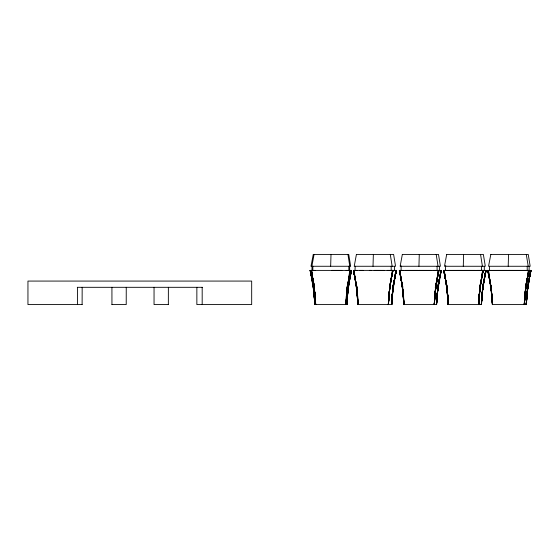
<?xml version="1.0" encoding="UTF-8"?>
<svg xmlns="http://www.w3.org/2000/svg" width="559" height="559" viewBox="0 0 559 559"><rect width="100%" height="100%" fill="white"/><g stroke="black" fill="none" stroke-linecap="round" stroke-linejoin="round"><path stroke-width="0.84" d="M126.25 287.312L126.222 304.585L111.926 304.585M168.35 304.585L168.371 287.312M82.11 304.585L82.166 287.312M310.112 270.388L313.34 285.048L310.112 270.388L310.741 270.395L314.584 296.039L314.822 304.585L346.832 304.585L347.055 296.039M396.422 270.388L392.656 287.487L396.422 270.388L396.017 270.395L393.166 287.487L391.698 304.585L391.936 296.039L395.269 273.812L392.013 296.039L391.698 304.585L357.893 304.585L356.67 287.487L353.616 270.395L357.32 270.402M436.383 304.585L437.802 287.494L441.275 270.388L440.904 270.395L437.976 287.487L436.53 304.585L436.81 296.039L439.877 275.524L436.886 296.039L436.558 304.585L403.815 304.585L403.486 296.039L399.895 270.388L400.496 270.395M486.176 270.388L482.41 287.487L486.148 270.388L485.771 270.395L482.857 287.487L481.404 304.585L481.69 296.039L485.149 272.96L481.767 296.039L481.432 304.585L448.164 304.585L446.837 287.487L444.049 270.395L443.685 270.388L446.019 270.395M524.587 296.892L524.384 304.585L525.774 287.487L528.465 270.395L529.094 270.388L529.17 266.266M487.665 270.388L490.536 283.42L487.665 270.388L488.28 270.395L490.921 287.487L492.388 304.585L526.34 304.585L526.564 296.039L530.421 270.395L531.05 270.388L527.291 287.487L531.05 270.388M330.662 266.266L331.005 254.415M373.014 266.266L373.356 254.415M418.936 266.266L419.278 254.415M463.278 266.266L463.621 254.415M508.201 266.266L508.557 254.415M348.047 287.494L346.685 304.585L348.173 287.487L351.436 270.395L347.971 287.487L351.52 270.388L351.15 270.395L348.222 287.487L346.804 304.585L347.125 296.039L350.521 272.96L350.262 274.672M391.712 304.585L391.999 296.039L393.18 287.487M436.586 304.585L436.879 296.039L441.198 270.388L437.872 287.487L436.439 304.585L437.976 287.487L441.065 270.395L437.872 287.487L436.439 304.585L437.928 287.487L436.53 304.585L436.879 296.039L436.579 304.585L438.011 287.487L436.942 296.039L438.039 287.487M481.264 304.585L482.745 287.487L486.071 270.395L482.857 287.487L481.432 304.585L481.753 296.039L485.771 270.395L483.703 270.395M526.194 304.585L527.731 287.487L530.819 270.395L527.731 287.487L526.333 304.585L527.626 287.487L530.952 270.388L527.626 287.487L526.194 304.585L527.556 287.494M346.154 270.402L351.311 270.395L348.222 287.487L346.825 304.585L347.125 296.039L350.004 276.377M481.453 304.585L481.753 296.039L482.92 287.487L481.767 296.039L481.453 304.585L482.857 287.487L481.32 304.585L482.892 287.487M346.804 304.585L347.174 296.039L348.257 287.487L346.685 304.585M526.312 304.585L526.683 296.039L530.645 270.395L526.641 296.039L527.808 287.487M391.51 304.585L392.928 287.494L396.324 270.388L392.991 287.487L391.566 304.585L392.991 287.487M524.181 304.585L525.6 287.494L529.094 270.388L525.334 287.487L529.066 270.388L530.435 270.395M482.683 287.494L481.935 296.039L482.745 287.487L485.946 270.395L485.547 270.395M525.67 287.487L524.237 304.585L525.67 287.487L528.989 270.395L525.523 287.487L529.066 270.388L529.848 270.395M438.794 270.395L435.622 287.487L434.336 304.585L434.609 296.039L437.669 274.672L435.782 287.487L434.203 304.585L435.552 287.494L438.892 270.388L435.482 287.487L438.794 270.395L436.977 270.395M435.782 287.487L434.252 304.585L435.678 287.487L434.252 304.585L435.754 287.487L438.508 270.395L434.678 296.039L434.364 304.585L434.671 296.039L438.675 270.395L438.305 270.395L437.914 272.96L438.291 270.395M482.641 270.395L479.028 296.039L478.742 304.585L480.069 287.487L483.018 270.395L482.648 270.395L480.146 287.487L478.686 304.585L479.832 288.346L478.546 304.585L479.964 287.487L483.235 270.388L479.643 287.487L483.214 270.388L476.778 270.402M480.125 287.487L479.077 296.039L478.728 304.585L479.014 296.039L480.146 287.487L479.077 296.039L478.714 304.585L479.014 296.039L482.85 270.395L480.069 287.487L478.602 304.585L479.964 287.487L483.137 270.395L479.825 287.487L483.214 270.388M350.521 270.395L347.349 287.487L345.979 304.585L347.286 287.494L346.028 304.585L347.481 287.487L350.402 270.395L350.018 270.395L347.53 287.487L346.028 304.585L347.405 287.487L350.619 270.388L347.027 287.487L350.619 270.388M389.861 287.487L388.379 304.585L388.798 296.039L391.37 277.229L388.701 296.039L388.47 304.585L388.798 296.039L389.875 287.487L392.586 270.395L392.97 270.388L389.56 287.487L392.872 270.395L389.7 287.487L388.414 304.585L389.637 287.494L388.281 304.585L389.7 287.487L392.753 270.395L391.083 270.402M351.136 270.395L347.188 296.039L346.776 304.585L348.117 287.487L351.311 270.395M350.402 270.395L346.405 296.039L346.112 304.585L346.335 296.039L349.759 270.395M347.523 287.487L346.405 296.039L346.119 304.585L347.446 287.487L350.234 270.395M528.465 270.395L524.684 296.039L524.377 304.585L524.677 296.039L528.877 270.395L525.774 287.487L524.328 304.585L525.726 287.487L524.286 304.585L525.816 287.487L528.688 270.395L527.088 270.395L529.08 270.395M347.069 296.039L348.306 287.487M395.22 270.395L392.369 270.395L388.812 296.039L388.414 304.585L389.798 287.487L392.753 270.395M524.621 296.039L525.858 287.487M395.793 270.395L395.527 272.107L395.793 270.395L396.198 270.395L392.062 296.039L391.649 304.585L393.054 287.487L391.614 304.585L393.138 287.487L396.017 270.395L394.409 270.395M440.667 270.395L440.275 272.96L440.904 270.395L439.29 270.395M311.88 266.266L314.067 254.415M400.74 266.266L400.88 265.525M445.614 266.266L445.761 265.525M396.317 270.395L392.844 287.487L396.394 270.388M437.725 287.487L441.191 270.395M391.824 270.395L387.212 270.402M391.055 270.395L392.383 270.395M440.408 270.395L433.134 270.402M484.611 270.395L480.838 270.402M527.584 270.395L522.33 270.402M480.88 270.395L482.068 270.395M419.117 270.388L430.933 270.402M463.467 270.388L475.276 270.402M489.621 270.388L490.096 270.395M492.402 270.402L487.762 270.388L491.235 287.487L487.769 270.395L491.088 287.487L492.577 304.585L491.158 287.494L487.895 270.395L490.984 287.487L492.074 296.039L492.388 304.585L492.151 296.039M508.397 270.388L521.561 270.402M391.468 270.402L394.542 270.402L394.542 266.266M437.313 270.402L439.416 270.402L439.416 266.266M529.17 270.402L489.544 270.402L489.544 266.266M359.933 270.402L363.043 270.395M369.345 270.395L371.26 270.388M405.149 270.402L418.146 270.388M436.621 270.402L437.243 270.395M448.821 270.402L462.496 270.388M493.066 270.402L507.383 270.388M77.31 287.312L202.4 287.312M82.166 304.585L27.95 304.585L27.95 281.072L251.683 281.072L251.683 304.585L196.859 304.585L196.859 287.312M168.371 304.585L154.046 304.585L154.046 287.312M488.887 270.395L489.258 270.395M399.916 270.395L403.528 296.039L403.843 304.585L402.536 287.487L399.412 270.395L402.732 287.487L399.343 270.388L402.739 286.676L399.315 270.388L403.242 270.402M445.649 270.395L444.747 270.388L447.591 270.402M313.403 270.395L310.727 270.395L314.584 296.039M374.174 270.388L384.215 270.402M314.969 270.402L311.07 270.388L314.458 286.634L311.049 270.388L314.458 287.487L311.139 270.388L314.319 287.487L315.737 304.585L315.094 296.039M331.822 270.388L341.863 270.402M445.369 270.395L444.845 270.395M444.524 270.395L444.042 270.395L447.934 296.039L448.171 304.585L447.948 296.039M488.566 270.395L492.074 296.039M400.181 270.395L399.531 270.395L402.487 287.487L403.871 304.585L402.487 287.487L399.706 270.395L403.591 296.039L403.815 304.585L403.542 296.039M400.768 270.395L400.09 270.395M311.419 270.395L311.908 270.395M353.994 270.395L357.669 296.039L357.893 304.585L357.564 296.039L356.509 287.487L353.994 270.395L353.421 270.388L356.991 287.487L353.421 270.388L356.81 287.487L353.491 270.388L356.67 287.487L358.088 304.585L356.733 287.494M314.319 287.487L315.597 304.585L314.158 287.487L311.265 270.395L315.318 296.039L315.555 304.585L314.382 287.494L311.265 270.395L311.642 270.395L315.255 296.039L315.569 304.585L315.332 296.039M314.521 296.039L310.343 270.395L313.431 287.487L314.521 296.039L314.836 304.585L313.431 287.487L310.518 270.395M391.174 266.266L391.174 270.402L354.993 270.388L355.196 266.266M310.217 270.395L313.683 287.487L310.217 270.395L313.536 287.487L315.024 304.585L313.606 287.494L310.343 270.395M443.664 270.388L447.256 287.487L443.685 270.388L447.074 287.487L443.762 270.395L446.934 287.487L448.353 304.585L446.997 287.494L448.353 304.585L446.934 287.487L443.881 270.395L446.837 287.487L448.255 304.585L446.795 287.487L444.265 270.395L447.871 296.039L446.774 287.487L448.192 304.585L447.836 296.039L446.774 287.487M399.538 270.395L402.592 287.487L404.01 304.585L402.655 287.494M353.616 270.395L356.565 287.487L357.907 304.585L357.62 296.039L353.784 270.395L356.509 287.487L357.991 304.585L357.446 296.039M526.292 254.415L528.227 266.266M311.433 270.395L315.206 296.039L311.642 270.395M480.558 254.415L482.403 266.266M436.209 254.415L438.06 266.266M390.294 254.415L392.139 266.266M347.943 254.415L349.787 266.266M356.488 287.487L357.606 296.039M402.424 287.487L403.954 304.585L403.388 296.039M314.179 287.487L315.569 304.585M111.926 287.312L111.947 304.585M527.214 266.266L527.214 270.402M484.297 266.266L484.297 270.402L445.46 270.402L445.46 266.266M481.446 266.266L481.446 270.402M437.096 266.266L437.096 270.402L401.11 270.402L401.117 266.266M349.661 266.266L349.661 270.402L311.992 270.402L311.992 266.266M348.823 266.266L348.823 270.402M312.844 266.266L312.844 270.402M202.183 287.312L202.183 304.585M77.449 287.312L77.449 304.585M388.75 296.039L388.47 304.585L388.75 296.039M346.496 296.039L346.091 304.585L347.446 287.487L346.503 296.039M392.097 296.039L391.677 304.585L393.103 287.487L392.062 296.039M524.775 296.039L524.356 304.585L525.774 287.487L524.74 296.039M526.732 296.039L526.285 304.585L527.626 287.487L526.243 304.585L527.731 287.487L526.739 296.039M347.258 296.039L346.776 304.585L348.117 287.487L347.286 296.039M479.147 296.039L478.644 304.585L480.02 287.487L479.154 296.039M481.914 296.039L481.369 304.585L481.914 296.039M388.903 296.039L388.33 304.585L389.7 287.487L388.91 296.039M346.566 296.039L345.979 304.585L347.349 287.487L346.559 296.039M435.552 287.494L434.839 296.039L435.622 287.487M389.798 287.487L388.854 296.039L389.833 287.487M356.418 254.415L354.231 266.266L395.548 266.266L393.613 254.415L356.418 254.415M402.34 254.415L400.153 266.266L440.422 266.266L438.494 254.415L402.34 254.415M446.69 254.415L444.496 266.266L485.303 266.266L483.367 254.415L446.69 254.415M313.278 254.415L310.986 266.266L350.668 266.266L348.739 254.415L313.278 254.415M490.83 254.415L488.538 266.266L530.177 266.266L528.241 254.415L490.83 254.415M392.942 270.388L389.378 287.487L392.97 270.388M438.864 270.388L435.3 287.487L438.892 270.388M351.513 270.388L347.782 287.487L351.541 270.388M441.268 270.388L437.536 287.487L441.296 270.388M490.984 287.487L488.07 270.395L492.018 296.039L492.437 304.585L491.158 287.494L492.521 304.585L490.949 287.487M314.465 296.039L313.368 287.487L314.969 304.585L313.396 287.487L314.885 304.585L314.431 296.039M403.437 296.039L402.452 287.487L403.402 296.039M357.515 296.039L356.565 287.487L357.949 304.585L357.522 296.039M314.389 296.039L313.48 287.487L314.969 304.585L313.606 287.494L314.354 296.039M447.752 296.039L446.879 287.487L448.255 304.585L447.752 296.039"/></g></svg>
